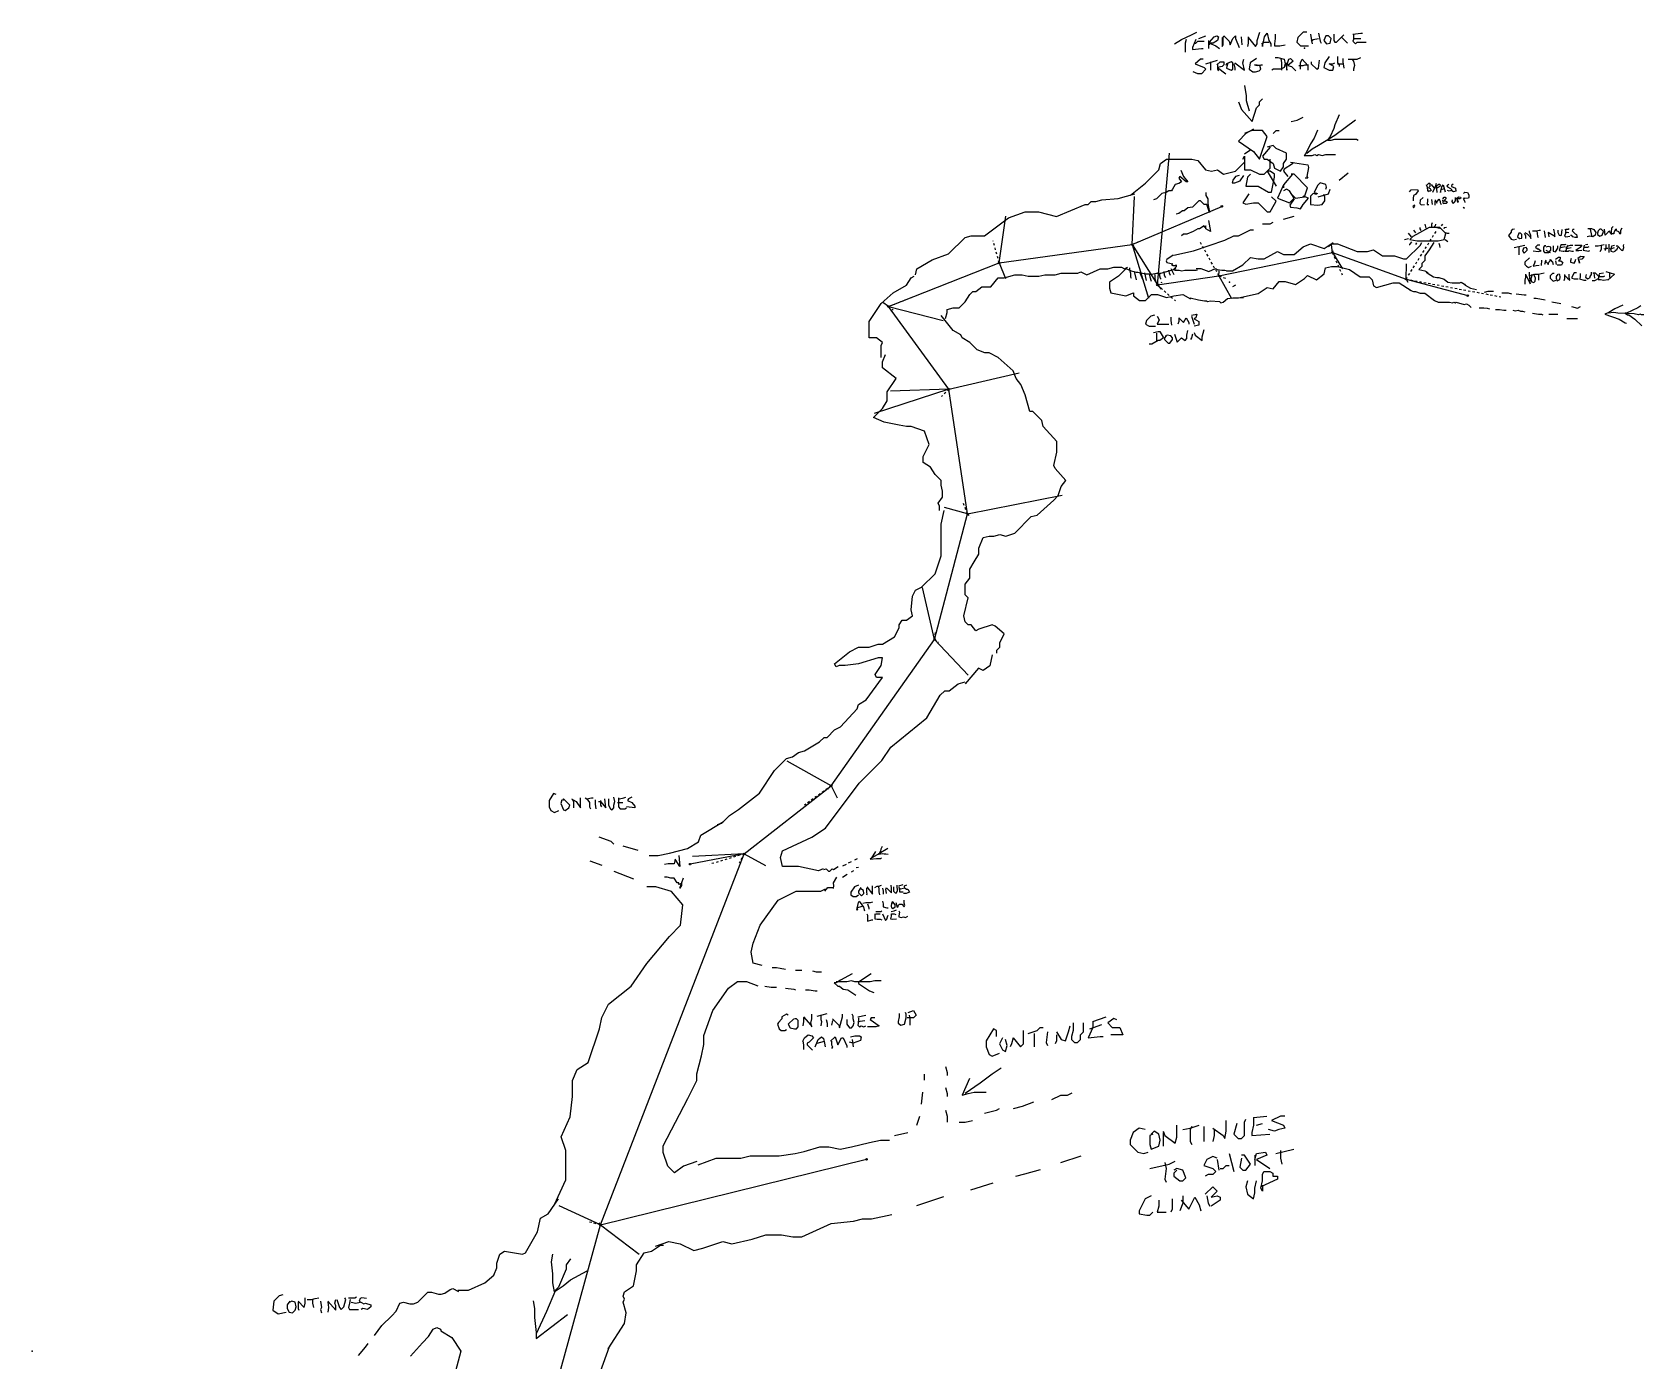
# Model space of a CAD drawing. Header units: millimetres. Extents: x -158 to 813, y -516 to 729.
# Drawn here: x 598.8 to 813.5, y -215.9 to -39 of the extents above; entities that cross this region are included whole.
import ezdxf

# ---------------------------------------------------------------- set-up
doc = ezdxf.new("R2010")
doc.units = ezdxf.units.MM
doc.linetypes.add('DASH', pattern=[0.6, 0.3, -0.3])

msp = doc.modelspace()

# ---------------------------------------------------------------- linework, layer by layer
at = {"layer": 'Shots', "color": 1}
for p, q in [((745.3, -67.244), (757.26, -62.172)), ((727.612, -69.696), (745.3, -67.244)), ((745.3, -67.244), (748.682, -72.63)), ((756.878, -71.426), (771.988, -68.312)), ((771.988, -68.312), (781.802, -71.854)), ((712.854, -75.496), (727.612, -69.696)), ((748.682, -72.63), (756.878, -71.426)), ((781.802, -71.854), (790.022, -74.046)), ((720.916, -86.512), (712.854, -75.496)), ((723.4, -103.116), (720.916, -86.512)), ((719.006, -119.818), (723.4, -103.116)), ((705.24, -139.314), (719.006, -119.818)), ((693.638, -148.392), (705.24, -139.314)), ((674.496, -197.778), (693.638, -148.392)), ((693.638, -148.392), (686.442, -149.754)), ((674.496, -197.778), (709.946, -189.05)), ((668.13, -220.878), (674.496, -197.778))]:
    msp.add_line(p, q, dxfattribs=at)
for centre in [(757.26, -62.172), (745.3, -67.244), (771.988, -68.312), (727.612, -69.696), (748.682, -72.63), (756.878, -71.426), (781.802, -71.854), (790.022, -74.046), (712.854, -75.496), (720.916, -86.512), (723.4, -103.116), (719.006, -119.818), (705.24, -139.314), (686.442, -149.754), (693.638, -148.392), (709.946, -189.05), (674.496, -197.778)]:
    msp.add_circle(centre, 0.1, dxfattribs=at)
at = {"layer": 'Sketch', "color": 0}
for points in [[(750.94, -40.54), (751.9, -39.94), (753.22, -39.34), (753.94, -38.98)], [(752.5, -39.94), (752.38, -40.42), (752.38, -41.62)], [(753.82, -39.94), (753.34, -41.02), (753.34, -41.26), (754.54, -41.14), (754.78, -41.14)], [(753.58, -40.42), (753.82, -40.42), (754.06, -40.18), (754.9, -40.18)], [(754.18, -39.82), (755.14, -39.46)], [(755.5, -40.06), (755.5, -41.14)], [(755.62, -40.66), (755.62, -40.3), (756.22, -39.58), (756.58, -39.46), (756.82, -39.58), (756.7, -40.06), (756.1, -40.42), (755.62, -40.42), (756.46, -40.78), (756.94, -41.14)], [(757.3, -39.7), (757.3, -40.9), (757.42, -40.66), (757.42, -39.7), (757.54, -39.46), (758.26, -40.18), (758.38, -40.66), (758.74, -39.82), (759.1, -39.46), (759.1, -39.82), (759.58, -41.02)], [(759.82, -39.58), (759.94, -40.66)], [(760.78, -39.58), (760.78, -40.42), (760.66, -40.9)], [(760.78, -39.7), (761.74, -40.9), (761.98, -40.54), (761.98, -40.06), (762.34, -38.98)], [(762.58, -40.42), (762.7, -40.9), (762.94, -39.58), (763.3, -39.1), (763.54, -40.06), (763.78, -40.54), (763.78, -40.9)], [(762.7, -40.3), (763.54, -40.3)], [(764.38, -39.22), (764.38, -39.82), (764.26, -40.54), (764.26, -40.78), (764.98, -40.78), (765.7, -40.66)], [(768.58, -38.98), (768.1, -38.98), (767.38, -39.7), (767.26, -40.3), (767.74, -40.78), (768.82, -40.78)], [(769.06, -39.22), (769.18, -39.82), (769.3, -40.54)], [(769.18, -40.18), (769.42, -39.94), (770.14, -39.82)], [(770.14, -39.1), (770.38, -40.18), (770.5, -40.42)], [(771.1, -39.46), (770.86, -40.06), (771.22, -40.54), (771.7, -40.42), (771.82, -39.82), (771.46, -39.46), (771.1, -39.46)], [(772.18, -39.22), (772.18, -40.06), (772.3, -40.3), (772.54, -40.3), (773.5, -39.34)], [(773.26, -39.7), (773.98, -40.42)], [(774.7, -39.22), (775.78, -39.1), (776.02, -39.1)], [(774.82, -39.34), (774.82, -39.94), (774.7, -40.18), (775.06, -40.54), (775.3, -40.3), (776.5, -40.3)], [(774.82, -39.82), (775.78, -39.82)], [(754.78, -42.58), (754.42, -42.58), (753.7, -43.18), (754.9, -43.66), (755.14, -43.9), (754.54, -44.5), (754.06, -44.5), (753.46, -44.26)], [(755.14, -43.18), (756.7, -42.7)], [(758.98, -43.06), (760.3, -44.02), (760.06, -43.06), (760.18, -42.58)], [(761.86, -42.46), (761.02, -43.06), (760.9, -43.9), (761.38, -44.26), (761.74, -44.26), (762.22, -44.14), (762.46, -43.9), (762.34, -43.42), (761.62, -43.3), (761.98, -43.42), (762.46, -43.3), (762.7, -43.3)], [(764.38, -42.34), (764.74, -42.34), (765.58, -42.58), (765.7, -43.18), (765.58, -43.66), (765.1, -43.9), (764.14, -43.9), (763.9, -44.02)], [(765.1, -42.46), (765.22, -43.06), (765.22, -44.02)], [(765.82, -43.06), (765.82, -43.42), (765.94, -44.02), (765.94, -44.02), (765.94, -43.42), (766.18, -42.58), (766.42, -42.46), (766.78, -42.82), (766.06, -43.42), (766.54, -43.54), (767.14, -44.14)], [(767.74, -43.9), (767.74, -43.06), (767.98, -42.58), (768.7, -43.42), (768.7, -44.02)], [(769.18, -42.94), (769.18, -43.18), (769.9, -43.9), (770.14, -43.78), (770.26, -42.7)], [(771.58, -42.22), (770.98, -43.06), (770.86, -43.66), (771.58, -44.02), (772.06, -44.02), (772.18, -43.54), (771.58, -43.18), (772.06, -43.18), (772.3, -43.06)], [(772.66, -42.22), (772.66, -43.06), (772.9, -43.3), (772.9, -43.54)], [(773.38, -42.46), (773.38, -42.94), (773.5, -43.78)], [(774.1, -42.58), (775.3, -42.58), (775.78, -42.34)], [(774.58, -42.58), (774.82, -42.82), (774.94, -43.42), (774.82, -43.9), (774.82, -44.14)], [(755.74, -42.94), (755.74, -44.02)], [(756.58, -43.3), (757.06, -42.94), (757.54, -42.94), (757.54, -43.3), (757.3, -43.54), (756.7, -43.66), (757.78, -44.5)], [(756.7, -43.18), (756.7, -43.9), (756.82, -44.14)], [(758.02, -43.18), (757.9, -43.78), (758.5, -44.02), (758.74, -43.9), (758.74, -43.06), (758.5, -42.94), (757.9, -43.18), (757.78, -43.42)], [(758.86, -43.18), (758.98, -43.78), (758.98, -44.02)], [(767.5, -43.42), (768.1, -43.42), (768.34, -43.3), (768.82, -43.3)], [(772.66, -43.18), (773.38, -43.18)], [(760.3, -46.06), (760.5, -47.46), (760.5, -48.06), (760.9, -49.46)], [(759.5, -48.26), (759.9, -49.26), (761.3, -50.86), (761.9, -49.06), (762.3, -48.66), (762.3, -48.26), (762.7, -47.86)], [(766.48, -50.88), (767.28, -50.68), (768.08, -50.28)], [(775.06, -50.7), (772.3, -52.74), (770.14, -54.06), (769.3, -54.54), (768.58, -55.14)], [(772.9, -49.98), (772.3, -51.3), (772.18, -51.78), (771.7, -52.86), (771.34, -53.34), (771.82, -53.34), (772.3, -53.22), (775.18, -53.22), (775.42, -53.34)], [(761.48, -51.88), (760.48, -52.48), (759.48, -53.48), (761.48, -54.88), (762.28, -55.88), (763.28, -52.88), (762.68, -52.08), (761.28, -52.08), (760.28, -52.48)], [(764.08, -52.48), (764.48, -52.08), (764.88, -52.08)], [(770.02, -52.02), (769.54, -53.1), (769.06, -53.82), (768.46, -55.14), (768.22, -55.38), (769.3, -55.38), (769.66, -55.26), (769.9, -55.38), (770.14, -55.26), (770.62, -55.38), (771.1, -55.26), (772.42, -55.26)], [(760.08, -55.88), (760.28, -55.48), (760.28, -57.28), (761.08, -57.28), (762.28, -57.88), (762.88, -57.88), (763.68, -57.08), (763.68, -55.88)], [(760.3, -55.18), (761.14, -54.58)], [(763.68, -54.28), (762.68, -55.48), (762.88, -55.88), (763.28, -55.88), (764.08, -56.48), (764.28, -57.08), (765.08, -57.48), (765.48, -56.88), (765.48, -56.48), (765.88, -55.88), (765.88, -55.08), (764.48, -54.48), (764.08, -54.08), (763.28, -54.28)], [(745.08, -60.68), (747.08, -59.08), (748.88, -57.28), (749.08, -56.48), (749.88, -55.88), (753.28, -55.88), (754.08, -56.08), (755.08, -57.28), (755.88, -57.48), (756.68, -57.28), (757.48, -57.88), (759.08, -57.48), (760.28, -56.28)], [(751.78, -57.34), (752.14, -58.18), (752.74, -58.9), (752.5, -58.9), (751.66, -58.18), (751.54, -58.42), (751.9, -58.9), (751.54, -59.14), (751.06, -59.26), (750.7, -59.86), (750.58, -60.1), (750.22, -60.1), (749.86, -60.34), (749.26, -60.46), (748.54, -61.18), (748.18, -61.3)], [(761.08, -57.88), (760.68, -58.28), (760.48, -59.48), (762.08, -59.48), (763.48, -60.28), (763.88, -60.28), (764.28, -58.28), (764.28, -57.88), (763.68, -57.48), (763.28, -57.48), (764.48, -59.48)], [(766.66, -56.26), (766.66, -56.5), (765.58, -57.22), (765.46, -57.46), (766.06, -58.18)], [(766.68, -57.88), (765.48, -59.28), (765.48, -59.68)], [(766.42, -56.26), (768.7, -56.62), (768.82, -56.98), (768.58, -58.18), (768.7, -58.42), (768.34, -58.42)], [(766.68, -60.68), (767.08, -61.08), (768.28, -60.88), (768.68, -59.68), (766.88, -57.88), (766.48, -57.88)], [(772.88, -58.68), (774.08, -57.68)], [(759.58, -58.06), (759.1, -58.18), (758.74, -58.66), (758.62, -59.02), (758.98, -59.02), (759.7, -58.78), (760.18, -58.06)], [(765.48, -59.28), (764.68, -61.08), (766.28, -61.68), (766.88, -61.08), (766.28, -60.08), (765.88, -59.88), (765.48, -60.08)], [(771.1, -59.86), (771.22, -59.62), (771.1, -59.26), (770.38, -59.02), (770.02, -59.38), (769.54, -60.34), (770.02, -60.46)], [(770.08, -60.88), (771.48, -60.48), (771.68, -59.88)], [(782.26, -60.22), (782.5, -59.98), (783.34, -59.92), (783.4, -60.1), (783.04, -60.58), (782.8, -60.7), (782.74, -61.12), (782.74, -61.42)], [(784.48, -59.26), (784.6, -59.62), (784.66, -60.1)], [(784.54, -59.38), (784.84, -59.08), (784.96, -59.08), (784.96, -59.5), (784.78, -59.68), (784.78, -59.68), (785.02, -59.8), (785.14, -60.04), (785.02, -60.16), (784.84, -60.16), (784.72, -60.22)], [(785.14, -59.26), (785.56, -59.74)], [(785.8, -59.14), (785.68, -59.56), (785.32, -60.34)], [(785.86, -59.8), (785.92, -59.56), (785.92, -59.38), (786.16, -59.2), (786.28, -59.2), (786.34, -59.32), (786.28, -59.5), (785.92, -59.74)], [(785.86, -59.56), (785.86, -59.92), (785.92, -60.22), (785.92, -60.34)], [(786.4, -60.22), (786.4, -60.34), (786.58, -59.56), (786.76, -59.32), (787, -60.22)], [(786.46, -59.92), (786.94, -59.8)], [(787.48, -59.26), (787.24, -59.44), (787.3, -59.56), (787.72, -59.8), (787.84, -59.92), (787.84, -60.04), (787.54, -60.16), (787.3, -60.04)], [(788.08, -59.2), (787.84, -59.38), (787.84, -59.5), (788.38, -59.74), (788.44, -60.16), (788.14, -60.22), (787.9, -60.1)], [(716.46, -71.3), (716.66, -70.5), (718.66, -69.3), (720.86, -68.5), (723.06, -66.3), (723.86, -66.1), (725.66, -66.1), (728.86, -63.7), (731.06, -62.9), (732.86, -62.9), (735.26, -63.5), (739.06, -61.9), (739.46, -61.9), (739.86, -61.5), (740.46, -61.5), (741.26, -61.3), (743.46, -61.1), (745.66, -60.5)], [(755.14, -60.34), (755.14, -60.7), (755.38, -61.18), (755.38, -61.78), (755.62, -62.98), (755.26, -61.9), (754.9, -61.9), (754.42, -61.42), (754.18, -61.42), (753.34, -62.26), (752.74, -62.38), (752.26, -62.74), (752.02, -62.74), (751.54, -63.1), (751.18, -63.22)], [(760.88, -60.48), (760.08, -61.68), (760.48, -61.88), (761.48, -61.68), (762.08, -61.68), (763.28, -62.88), (763.68, -62.88), (764.28, -61.88), (764.48, -61.48), (763.88, -60.88)], [(766.9, -61.18), (766.3, -62.02), (766.42, -62.26), (767.26, -62.38), (767.74, -62.5), (768.1, -61.9), (768.82, -61.06), (768.1, -60.82)], [(769.9, -60.58), (769.42, -60.46), (769.06, -60.82), (769.06, -61.9), (770.02, -62.02), (770.62, -61.9), (770.98, -61.42), (770.98, -60.94), (770.86, -60.58)], [(782.74, -62.08), (782.68, -62.2), (782.8, -62.38), (782.98, -62.14), (782.92, -62.02), (782.8, -62.08)], [(784.06, -61), (783.7, -61.36), (783.64, -61.78), (783.82, -61.96), (784.24, -61.9)], [(784.66, -61.18), (784.66, -61.48), (784.6, -61.78), (784.6, -61.9), (784.84, -61.9)], [(785.2, -61.24), (785.26, -61.9)], [(785.68, -61.3), (785.62, -61.6), (785.62, -62.02)], [(785.68, -61.3), (785.92, -61.72), (785.92, -61.6), (786.1, -61.3), (786.16, -61.18), (786.34, -61.48), (786.34, -61.66), (786.46, -61.9)], [(786.64, -61.3), (786.7, -61.6), (786.76, -61.84)], [(786.7, -61.18), (786.88, -60.94), (787, -60.94), (787.12, -61.12), (786.82, -61.42), (787.06, -61.42), (787.3, -61.6), (787.12, -61.78), (786.88, -61.78), (786.76, -61.84)], [(787.96, -61.3), (787.9, -61.54), (788.08, -61.78), (788.26, -61.6), (788.38, -61.42), (788.38, -61)], [(788.62, -61.24), (788.74, -61.54), (788.68, -61.66), (788.56, -61.06), (788.8, -60.88), (789.04, -60.94), (789.1, -61.06), (788.98, -61.18), (788.56, -61.18)], [(789.46, -60.46), (789.64, -60.28), (790, -60.34), (790.18, -60.64), (790.18, -60.94), (790.12, -61.06), (789.64, -61.12), (789.52, -61.06), (789.4, -61.12), (789.58, -61.42), (789.64, -61.66)], [(755.5, -64.06), (755.74, -65.5), (755.14, -65.14), (755.14, -64.78), (755.02, -65.02), (754.9, -64.78), (754.3, -65.14), (754.06, -65.14), (753.46, -65.5), (752.62, -65.86), (752.14, -65.86), (751.9, -66.1)], [(762.68, -64.48), (763.68, -64.48), (764.08, -64.28)], [(765.48, -63.88), (766.88, -63.48)], [(785.26, -64.36), (785.2, -64.6), (785.2, -64.84)], [(789.58, -62.44), (789.4, -62.32), (789.52, -62.32)], [(750.88, -68.68), (753.48, -68.08), (757.68, -66.68), (758.88, -66.08), (759.48, -66.08), (761.08, -65.28), (761.48, -65.28)], [(781.6, -66.58), (782.14, -66.46)], [(782.08, -65.74), (782.5, -66.22)], [(786.48, -65.16), (785.68, -64.96), (784.88, -64.96), (782.68, -66.16), (782.28, -66.56), (783.28, -66.76), (786.08, -66.76), (786.88, -66.56), (787.08, -65.76), (786.28, -64.96), (785.48, -64.96)], [(782.8, -65.32), (783.04, -65.68)], [(783.64, -64.96), (783.64, -65.14), (783.76, -65.38)], [(784.3, -64.54), (784.42, -65.08)], [(785.74, -64.54), (785.68, -64.78), (785.56, -64.9)], [(786.64, -64.54), (786.46, -64.78)], [(787.18, -64.96), (786.88, -65.02), (786.82, -65.14)], [(787.54, -65.8), (787.3, -65.8), (787.06, -65.68), (786.94, -65.74)], [(796.26, -65.18), (795.94, -65.26), (795.78, -65.42), (795.78, -65.58), (795.46, -66.06), (795.78, -66.54), (796.1, -66.62), (796.5, -66.54)], [(796.98, -65.74), (796.82, -65.74), (796.66, -66.22), (796.9, -66.46), (797.22, -66.38), (797.22, -65.9), (797.06, -65.74), (796.9, -65.74)], [(797.54, -65.74), (797.7, -66.06), (797.7, -66.46)], [(797.62, -65.66), (797.94, -65.82), (798.34, -66.22), (798.42, -66.46), (798.42, -66.06), (798.26, -65.58), (798.26, -65.42)], [(798.66, -65.42), (799.14, -65.42), (799.54, -65.34), (799.7, -65.34)], [(799.22, -65.42), (799.3, -66.14), (799.38, -66.3)], [(800.18, -65.42), (800.34, -66.3)], [(800.74, -65.58), (801.46, -66.06), (801.62, -66.22), (801.62, -65.82), (801.46, -65.18)], [(800.74, -65.66), (800.82, -66.22)], [(802.02, -65.34), (802.02, -65.66), (802.18, -65.98), (802.34, -66.06), (802.5, -65.98), (802.58, -65.26)], [(802.98, -65.18), (803.06, -65.66), (802.9, -66.14), (803.06, -66.22), (803.62, -66.14)], [(802.98, -65.66), (803.3, -65.58), (803.46, -65.66)], [(803.06, -65.18), (803.38, -65.18), (803.54, -65.1)], [(804.18, -65.26), (804.02, -65.26), (803.94, -65.42), (804.34, -65.82), (804.5, -65.9), (804.58, -66.3), (804.34, -66.3), (804.02, -66.22), (803.86, -66.06), (803.7, -66.06)], [(806.02, -65.1), (806.5, -65.1), (806.82, -65.26), (807.06, -65.66), (806.98, -65.98), (806.66, -66.22), (806.26, -66.14), (805.94, -66.22)], [(806.34, -65.18), (806.5, -66.06), (806.5, -66.22)], [(807.62, -65.18), (807.38, -65.42), (807.3, -65.74), (807.3, -65.9), (807.62, -66.14), (807.94, -65.98), (808.1, -65.5), (807.78, -65.18), (807.62, -65.18)], [(808.18, -65.18), (808.26, -65.98)], [(808.34, -65.98), (808.74, -65.58), (808.82, -65.42), (809.14, -65.9), (809.14, -65.58), (809.22, -65.02), (809.38, -64.86)], [(809.86, -65.26), (809.7, -65.26), (809.46, -65.66), (809.46, -65.82), (809.22, -65.82)], [(809.7, -65.34), (810.1, -65.5), (810.26, -65.82), (810.42, -65.74), (810.42, -65.34), (810.58, -65.02)], [(750.8, -68.68), (749.92, -69.24), (749.84, -69.4), (749.92, -69.64), (750.72, -69.8), (750.56, -69.96), (750.72, -70.04), (751.04, -70.04), (751.2, -69.96), (751.2, -70.2), (750.88, -70.52), (751.04, -70.68), (751.6, -70.68), (751.92, -70.76), (752.32, -70.68), (753.84, -70.68), (754, -70.6)], [(757.88, -70.76), (758.68, -70.76), (760.08, -69.96), (761.08, -68.96), (762.08, -69.16), (762.88, -69.16), (764.68, -68.16), (765.48, -68.56), (766.88, -68.56), (768.08, -67.56), (769.08, -67.16), (770.88, -67.76), (772.08, -66.96)], [(771.48, -67.56), (771.88, -67.16), (772.68, -67.16), (775.28, -68.16), (776.68, -68.16), (777.48, -67.96), (778.68, -68.76), (780.28, -68.76), (781.48, -69.16), (781.88, -69.16), (783.68, -67.36), (783.88, -66.96)], [(782.2, -67.24), (782.32, -67.24), (782.56, -66.88)], [(783.1, -67.24), (783.22, -67)], [(785.48, -66.96), (784.88, -67.96), (784.28, -68.76), (784.28, -69.36), (783.88, -69.76), (783.88, -70.16), (783.48, -70.56), (784.28, -70.76), (784.68, -70.96)], [(786.34, -67.66), (786.28, -67.36), (786.22, -67.12)], [(787.36, -66.88), (787, -66.64)], [(796.18, -67.66), (797.62, -67.34)], [(796.82, -67.5), (796.82, -68.62)], [(797.46, -67.74), (797.3, -68.14), (797.54, -68.38), (797.94, -67.98), (797.94, -67.82), (797.78, -67.66), (797.46, -67.74)], [(799.62, -67.34), (799.3, -67.34), (799.06, -67.58), (799.3, -67.82), (799.46, -67.82), (799.78, -68.14), (799.38, -68.22), (798.74, -68.14)], [(800.42, -67.42), (800.26, -67.42), (800.1, -67.58), (800.1, -68.14), (800.26, -68.3), (800.82, -68.3), (801.06, -67.98), (801.06, -67.58), (800.74, -67.5), (800.42, -67.58)], [(800.42, -67.98), (800.98, -68.3)], [(801.38, -67.42), (801.38, -68.14), (801.7, -68.22), (802.02, -67.74), (802.02, -67.42)], [(802.42, -67.34), (802.18, -68.06), (802.74, -68.14), (802.9, -68.14)], [(802.26, -67.66), (802.58, -67.58), (802.98, -67.5)], [(802.42, -67.26), (802.98, -67.26), (803.14, -67.18)], [(803.38, -67.34), (803.14, -67.66), (803.14, -67.98), (802.98, -68.14), (803.38, -68.14), (803.54, -68.06), (803.86, -68.14), (804.1, -68.14)], [(803.14, -67.74), (803.38, -67.74), (803.78, -67.66)], [(803.38, -67.42), (803.7, -67.34), (804.02, -67.34)], [(804.26, -67.34), (805.22, -67.34), (804.98, -67.66), (804.58, -67.9), (804.42, -68.06), (804.42, -68.06), (804.82, -68.06), (805.22, -67.98)], [(805.54, -67.34), (805.38, -67.98), (806.1, -68.14), (806.26, -68.06)], [(805.46, -67.58), (806.02, -67.58), (806.18, -67.5)], [(805.7, -67.26), (806.02, -67.18)], [(806.98, -67.42), (807.38, -67.42), (808.18, -67.26)], [(807.78, -67.42), (807.78, -67.9), (807.62, -68.22)], [(808.18, -67.82), (808.5, -67.74), (808.66, -67.74)], [(808.42, -67.26), (808.42, -67.58), (808.34, -68.06)], [(808.82, -67.18), (808.82, -68.3)], [(808.98, -67.82), (809.3, -67.74), (809.54, -67.66)], [(809.14, -67.42), (809.06, -67.82), (809.06, -68.14), (809.38, -68.22), (809.7, -68.14)], [(809.22, -67.42), (809.54, -67.34)], [(810.02, -67.66), (809.78, -68.06), (809.62, -68.06)], [(809.78, -67.42), (809.94, -67.42), (810.5, -67.98), (810.66, -68.06), (810.82, -67.66), (810.74, -67.42), (810.82, -67.26)], [(720.48, -77.08), (720.68, -76.28), (720.68, -75.88), (721.48, -75.68), (722.28, -75.68), (723.08, -74.88), (723.68, -73.88), (724.08, -73.48), (724.48, -73.48), (725.28, -72.88), (726.48, -72.88), (727.48, -71.68), (728.28, -71.68), (729.68, -71.28), (730.68, -71.28), (731.48, -71.48), (732.88, -71.48), (733.68, -71.28), (735.08, -71.28), (735.88, -71.08), (738.08, -71.08), (738.48, -70.88), (739.28, -71.28), (741.08, -70.48), (742.08, -70.48), (742.88, -70.28), (743.88, -70.28), (744.28, -70.48), (744.68, -70.28), (743.48, -71.48), (742.28, -72.28), (742.28, -73.08), (742.48, -73.68), (744.48, -74.08), (745.48, -73.68), (745.48, -74.08), (746.28, -74.68), (747.08, -74.68), (747.88, -73.88), (748.68, -73.88), (749.88, -74.28), (750.88, -74.08), (752.08, -73.88), (753.08, -74.48)], [(744.48, -70.44), (745.2, -70.76), (745.52, -70.84), (745.84, -70.92), (746.08, -70.92), (747.12, -71.16), (747.52, -71.16), (747.68, -71.24), (748.56, -71.08), (749.12, -71.08), (750.56, -70.68), (751.2, -70.44)], [(744.96, -70.36), (744.96, -70.6), (745.12, -71.08), (745.12, -71.56), (745.2, -71.72)], [(750.16, -70.68), (750.24, -71), (750.4, -71.32)], [(750.48, -70.44), (750.88, -71.24)], [(753.84, -70.44), (754.48, -70.44), (755.52, -70.84), (756.4, -70.44), (756.72, -70.6), (756.96, -70.6), (757.28, -70.68), (757.68, -70.68), (758, -70.76), (758.4, -70.76)], [(759.48, -74.36), (760.28, -74.16), (762.08, -73.76), (763.28, -72.96), (764.08, -73.16), (764.88, -72.16), (765.68, -72.16), (767.08, -72.56), (768.28, -71.76), (768.68, -71.36), (769.88, -71.96), (770.88, -71.16), (771.08, -70.36), (771.88, -70.16), (772.68, -70.16), (774.28, -70.56), (775.68, -71.56), (776.88, -71.56), (777.28, -71.96), (777.48, -72.76), (777.88, -72.96), (780.08, -72.36), (780.88, -72.36), (782.48, -73.36)], [(798.26, -69.02), (797.62, -69.58), (797.62, -69.9), (797.86, -70.14), (798.1, -70.3), (798.5, -70.14)], [(798.98, -69.42), (798.9, -69.74), (798.74, -70.14), (799.14, -70.06), (799.54, -69.98)], [(799.86, -69.34), (799.78, -70.06)], [(800.42, -69.34), (800.26, -69.9)], [(800.34, -69.42), (800.66, -69.74), (800.74, -69.9), (800.82, -69.58), (800.98, -69.42), (800.98, -69.26), (801.3, -69.58), (801.38, -69.9)], [(801.7, -69.18), (802.1, -68.94), (802.34, -68.94), (802.34, -69.18), (802.1, -69.42), (802.42, -69.42), (802.66, -69.66), (802.5, -69.98), (801.94, -69.98)], [(801.7, -69.42), (801.78, -69.9)], [(803.78, -69.1), (803.7, -69.42), (803.7, -69.58), (804.18, -69.74), (804.34, -69.5), (804.42, -69.18)], [(804.82, -69.34), (804.9, -69.74), (804.74, -69.02), (805.06, -68.78), (805.54, -68.86), (805.22, -69.18), (804.9, -69.26)], [(711.88, -82.28), (711.88, -80.68), (712.08, -80.28), (711.28, -79.68), (710.28, -79.68), (710.28, -77.48), (711.88, -75.08), (713.48, -73.68), (715.28, -72.68), (715.88, -71.68), (716.28, -71.48)], [(745.6, -70.84), (745.84, -71.96)], [(746.32, -71), (746.72, -71.96)], [(746.96, -71), (747.2, -72.04)], [(747.6, -71.16), (747.68, -71.56), (747.84, -72.12)], [(748.32, -71.24), (748.32, -71.8), (748.48, -72.2)], [(748.96, -71.16), (748.96, -71.4), (749.04, -71.72), (749.2, -71.88)], [(749.52, -70.84), (749.6, -71.32), (749.76, -71.64)], [(759.08, -72.68), (758.68, -72.88)], [(784.48, -70.92), (785.12, -71.32), (785.44, -71.56), (785.92, -71.64), (786.16, -71.64), (786.88, -71.88), (787.36, -72.28), (787.92, -72.36), (788.96, -72.36), (789.12, -72.28), (789.6, -72.52), (789.68, -72.68), (790.4, -73.08), (791.2, -73.24)], [(797.7, -71.18), (797.7, -71.58), (797.62, -71.98), (797.62, -72.54)], [(797.7, -71.18), (798.34, -72.46), (798.34, -71.98), (798.26, -71.34), (798.26, -70.94)], [(798.58, -71.26), (798.42, -71.82), (798.5, -72.22), (798.82, -72.3), (798.98, -72.14), (799.06, -71.74), (798.82, -71.26), (798.5, -71.34), (798.34, -71.42)], [(798.9, -71.18), (799.38, -71.18), (800.18, -71.02)], [(799.46, -71.26), (799.46, -71.98)], [(801.54, -71.1), (801.3, -71.1), (800.98, -71.42), (800.98, -71.74), (801.38, -72.14), (801.78, -71.98)], [(802.02, -71.18), (801.78, -71.5), (801.78, -71.74), (801.94, -72.06), (802.26, -71.9), (802.34, -71.58), (802.26, -71.26), (802.1, -71.18)], [(802.9, -71.26), (802.9, -71.82), (802.82, -72.06)], [(802.98, -71.42), (803.3, -71.74), (803.62, -71.98), (803.54, -71.58), (803.54, -71.18)], [(804.5, -71.02), (804.18, -71.02), (803.86, -71.58), (803.86, -71.74), (804.18, -71.82), (804.74, -71.82)], [(804.98, -71.1), (804.98, -71.66), (804.9, -71.82), (805.46, -71.98), (805.78, -71.98)], [(805.78, -71.26), (805.7, -71.58), (806.02, -71.82), (806.34, -71.66), (806.34, -71.5), (806.5, -71.26), (806.5, -70.94)], [(806.66, -71.02), (806.98, -71.02), (807.46, -71.5), (807.38, -71.82), (806.9, -72.06), (806.58, -72.06)], [(806.82, -71.02), (806.9, -71.74)], [(807.46, -71.18), (807.54, -71.34), (807.38, -71.9), (807.7, -71.9), (808.1, -71.98), (808.66, -71.9)], [(807.46, -71.5), (808.1, -71.5), (808.26, -71.42)], [(807.54, -71.1), (808.1, -71.02)], [(808.42, -70.86), (809.54, -71.18), (808.66, -71.98)], [(808.9, -71.1), (808.9, -71.66)], [(753.04, -74.36), (754.16, -74.6), (754.96, -74.76), (755.2, -74.76), (755.36, -74.84), (755.76, -74.76), (756.96, -74.84), (757.12, -75), (757.44, -74.92), (758, -74.44), (758.72, -74.36), (759.44, -74.36), (759.76, -74.28), (760.16, -74.28)], [(782.32, -73.32), (782.8, -73.48), (783.04, -73.48), (783.68, -73.72), (784.32, -73.72), (785.6, -74.68), (786.08, -74.92), (787.6, -74.92), (788, -75), (788.16, -74.92), (788.32, -75), (788.48, -74.92), (789.52, -75.24), (789.84, -75.16), (790.16, -75.32), (790.48, -75.64)], [(792.26, -73.58), (792.74, -73.46), (793.46, -73.46)], [(794.54, -73.7), (795.38, -73.7), (795.86, -73.82)], [(796.46, -73.82), (797.54, -73.94), (797.78, -73.94)], [(798.82, -74.38), (799.14, -74.38), (800.34, -74.62)], [(801.22, -74.9), (802.42, -75.1)], [(727.28, -121.68), (727.28, -121.28), (727.68, -120.88), (727.68, -120.28), (728.28, -119.08), (727.08, -118.08), (726.68, -117.88), (724.88, -118.48), (724.48, -118.68), (723.88, -117.88), (723.48, -117.88), (723.08, -117.48), (722.88, -116.68), (723.48, -114.28), (723.08, -113.88), (723.08, -112.48), (723.68, -111.68), (723.68, -110.48), (724.28, -109.48), (724.88, -108.48), (724.88, -107.68), (725.48, -106.28), (726.28, -106.08), (726.88, -106.08), (727.68, -105.88), (728.48, -106.08), (729.68, -105.68), (731.88, -103.48), (732.68, -103.28), (734.88, -101.28), (735.48, -100.68), (735.88, -99.48), (736.48, -98.68), (735.08, -97.08), (734.88, -96.68), (735.28, -94.88), (735.28, -93.48), (733.48, -91.48), (733.28, -90.68), (732.08, -89.48), (731.68, -89.48), (731.08, -87.28), (730.48, -85.88), (729.88, -85.08), (729.48, -84.08), (727.48, -82.28), (726.28, -81.68), (725.68, -81.68), (724.68, -81.28), (723.68, -80.28), (722.68, -79.68), (722.48, -79.28), (721.48, -78.68), (719.88, -76.68)], [(748.3, -76.66), (747.82, -76.78), (747.22, -77.38), (747.1, -77.86), (747.58, -78.1), (748.42, -78.1)], [(748.66, -76.78), (748.9, -77.26), (748.66, -77.86), (750.22, -77.86)], [(750.46, -76.9), (750.46, -77.38), (750.58, -77.98)], [(751.54, -77.02), (751.54, -77.5), (751.42, -77.86)], [(751.54, -77.02), (752.14, -77.62), (752.5, -77.02), (752.86, -77.62), (752.86, -77.86)], [(753.22, -76.66), (753.94, -76.54), (753.82, -77.02), (753.58, -77.14), (754.18, -77.5), (754.18, -77.98), (753.58, -78.1)], [(753.22, -76.78), (753.58, -77.86)], [(791.54, -75.66), (792.18, -75.66), (792.58, -75.74), (792.9, -75.82)], [(793.7, -75.9), (794.26, -75.9), (794.82, -75.98), (795.14, -75.98)], [(796.02, -75.98), (796.34, -76.06), (796.74, -75.98), (797.06, -76.14), (797.3, -76.14), (797.62, -76.22)], [(798.66, -76.38), (799.46, -76.54), (799.86, -76.54), (800.02, -76.62)], [(800.82, -76.5), (802.02, -76.5)], [(803.22, -77.1), (804.62, -77.1)], [(803.82, -75.5), (804.62, -75.7), (805.02, -75.5)], [(810.66, -75.34), (809.62, -75.82), (808.82, -76.3), (808.26, -76.54), (810.18, -77.18), (810.98, -77.66), (811.14, -77.74)], [(813.46, -76.62), (813.14, -76.62), (812.98, -76.54), (812.74, -76.62), (812.18, -76.46), (810.02, -76.38), (809.46, -76.3), (808.74, -76.38)], [(813.06, -75.42), (812.66, -75.66), (811.14, -76.38), (810.98, -76.38), (811.3, -76.62), (811.46, -76.62), (812.26, -77.18), (813.22, -78.06)], [(748.18, -78.94), (748.78, -78.82), (749.02, -78.82), (749.5, -79.66), (749.02, -80.02), (748.78, -80.02), (747.94, -80.5), (747.58, -80.5)], [(748.54, -79.06), (748.54, -80.14)], [(749.86, -79.42), (749.62, -79.66), (749.62, -79.9), (750.1, -80.38), (750.34, -80.38), (750.7, -79.9), (750.7, -79.66), (750.46, -79.42), (749.98, -79.3), (749.74, -79.42)], [(750.94, -79.18), (751.3, -80.26), (751.9, -79.66), (752.38, -80.02), (752.62, -79.78), (752.62, -79.3), (752.74, -78.7)], [(753.34, -79.18), (753.22, -79.66), (753.1, -79.9)], [(753.58, -78.94), (753.7, -79.3), (754.66, -80.02), (754.66, -79.54), (754.9, -78.58)], [(719.68, -102.68), (719.68, -102.08), (719.48, -101.68), (720.08, -100.88), (720.08, -100.08), (719.88, -99.28), (719.88, -98.68), (719.08, -97.88), (718.48, -96.88), (717.48, -96.28), (717.48, -95.48), (718.28, -93.88), (717.68, -92.08), (715.88, -91.48), (715.28, -91.48), (714.28, -91.28), (712.28, -90.88), (710.88, -90.28), (712.08, -89.08), (712.68, -88.08), (712.68, -86.88), (713.88, -85.08), (712.08, -83.68), (712.08, -82.88), (712.48, -81.88)], [(690.08, -144.48), (690.68, -144.28), (691.68, -143.28), (692.88, -142.48), (695.68, -140.28), (697.68, -137.28), (699.28, -135.68), (700.08, -135.48), (700.88, -134.88), (701.68, -134.68), (703.68, -133.48), (704.28, -132.88), (704.68, -132.88), (705.68, -131.88), (706.48, -131.48), (708.68, -129.08), (708.88, -128.48), (709.88, -127.88), (712.08, -124.88), (711.28, -124.88), (711.08, -124.48), (711.88, -123.28), (712.08, -122.28), (711.48, -122.28), (708.88, -123.08), (707.08, -123.28), (706.28, -123.28), (705.88, -123.48), (705.68, -123.08), (707.68, -121.48), (708.88, -120.88), (710.28, -120.88), (711.48, -120.48), (712.08, -120.48), (713.68, -119.48), (714.28, -118.28), (714.28, -117.88), (714.68, -117.28), (715.28, -117.28), (716.08, -116.68), (715.88, -115.88), (716.08, -114.08), (716.48, -113.28), (717.28, -112.88), (719.08, -111.08), (719.88, -108.68), (719.88, -104.48), (720.28, -102.68)], [(726.66, -121.86), (726.36, -123.36), (725.46, -123.96), (724.86, -123.66), (723.06, -125.76)], [(704.16, -150.36), (703.56, -150.66), (700.86, -150.06), (698.76, -150.06), (698.46, -148.86), (698.76, -147.96), (702.66, -146.16), (704.46, -144.96), (708.96, -138.96), (711.96, -135.96), (713.16, -134.16), (717.96, -130.26), (719.76, -127.26), (720.36, -126.66), (720.96, -126.66), (722.16, -125.76), (723.06, -125.46)], [(668.62, -140.46), (668.26, -140.34), (667.66, -141.3), (667.66, -142.14), (667.9, -142.62), (668.38, -142.86), (668.98, -142.62)], [(669.34, -141.18), (669.22, -141.66), (669.58, -142.5), (669.82, -142.62), (670.3, -142.26), (670.42, -141.9), (669.58, -141.06), (669.46, -141.3)], [(670.66, -141.06), (671.26, -141.42), (671.86, -142.26), (671.86, -140.94)], [(670.78, -141.18), (670.9, -141.42), (670.9, -142.26)], [(672.46, -140.94), (672.7, -141.06), (673.3, -140.94), (673.54, -140.94)], [(672.7, -141.06), (673.06, -141.54), (673.06, -142.14), (673.18, -142.38)], [(673.78, -141.18), (673.78, -141.78), (673.9, -142.38)], [(674.26, -141.42), (674.5, -141.42), (675.22, -142.26), (675.1, -141.06)], [(674.5, -141.3), (674.5, -141.9), (674.62, -142.14)], [(675.58, -141.06), (675.58, -141.9), (675.82, -142.38), (676.06, -142.5), (676.3, -142.26), (676.3, -141.9), (676.42, -141.42), (676.3, -140.82)], [(676.78, -141.54), (677.5, -141.54)], [(676.9, -140.94), (676.9, -142.14), (677.14, -142.38), (677.74, -142.38), (677.98, -142.26)], [(677.02, -141.06), (677.62, -140.94), (677.86, -140.82)], [(678.7, -140.82), (678.22, -141.06), (678.1, -141.3), (678.7, -141.54), (679.06, -142.02), (679.06, -142.26), (677.98, -142.14)], [(680.98, -148.58), (682.18, -148.58), (683.68, -148.28), (686.08, -147.68), (687.58, -146.78), (687.88, -145.88), (690.88, -144.08)], [(674.3, -146.1), (675.9, -146.7), (676.3, -147.1)], [(677.5, -147.3), (679.5, -147.9)], [(712.76, -147.66), (711.56, -148.38), (710.42, -149.04)], [(711.14, -148.08), (710.54, -148.98), (710.42, -149.1), (711.26, -148.98), (711.8, -148.98), (711.92, -148.92)], [(712.04, -147.42), (711.86, -147.78), (711.8, -148.02), (711.56, -148.44), (712.04, -148.32), (712.28, -148.38), (712.52, -148.38), (712.82, -148.44)], [(673.1, -149.3), (674.7, -149.9)], [(684.94, -148.62), (685.06, -150.06), (684.46, -149.1), (684.34, -149.7), (683.5, -149.7), (683.02, -149.82)], [(704.24, -150.46), (704.56, -150.38), (704.88, -150.7), (705.04, -150.7), (705.36, -150.38), (705.52, -150.46), (706.16, -150.06)], [(706.8, -149.98), (707.28, -149.74)], [(707.52, -149.58), (707.92, -149.42)], [(708.4, -149.18), (708.72, -149.02)], [(708.56, -150.22), (708.88, -150.14)], [(676.3, -150.7), (678.9, -151.7)], [(685.54, -151.62), (685.3, -152.22), (685.3, -152.58), (685.06, -152.94), (685.3, -152.34), (684.94, -152.46), (684.94, -152.22), (684.7, -152.22), (684.34, -151.62), (683.86, -151.62), (683.38, -151.5), (683.02, -151.5)], [(704.4, -153.34), (704.8, -152.86), (705.36, -152.86), (705.52, -152.94), (705.6, -152.62), (705.52, -152.22), (706, -151.5)], [(706.72, -151.5), (707.36, -151.1)], [(707.92, -150.78), (708.24, -150.62)], [(668.38, -195.08), (669.88, -191.78), (669.88, -187.88), (669.28, -186.08), (670.48, -183.38), (670.78, -180.68), (670.78, -178.58), (671.38, -177.08), (672.88, -176.18), (674.38, -171.68), (674.68, -170.18), (675.58, -168.38), (678.58, -165.98), (680.68, -162.98), (683.68, -159.38), (685.18, -157.88), (685.48, -155.18), (683.98, -153.38), (681.88, -152.78), (680.68, -152.78)], [(696.06, -163.26), (694.86, -162.96), (694.56, -161.46), (694.86, -160.26), (695.76, -157.86), (698.16, -154.56), (700.56, -153.36), (703.86, -153.36), (704.46, -153.06)], [(708.88, -152.54), (708.32, -152.78), (707.84, -153.5), (707.84, -153.82), (708.16, -154.06), (708.56, -154.06), (708.88, -153.82)], [(709.2, -152.86), (708.88, -153.34), (708.88, -153.58), (709.28, -153.98), (709.6, -153.66), (709.52, -153.26), (709.2, -153.02)], [(709.92, -152.94), (709.92, -153.5), (710, -153.74), (709.92, -153.9)], [(710, -152.78), (710.72, -153.74), (710.72, -152.62)], [(711.04, -152.86), (711.36, -152.7), (711.6, -152.7), (711.92, -152.54)], [(711.52, -152.7), (711.6, -153.18), (711.6, -153.42), (711.68, -153.82)], [(712.08, -152.94), (712.16, -153.34), (712.16, -153.74)], [(712.48, -152.94), (712.64, -152.94), (713.28, -153.58), (713.28, -152.94), (713.2, -152.54)], [(712.48, -153.1), (712.56, -153.66)], [(713.52, -152.78), (713.52, -153.34), (713.76, -153.58), (713.92, -153.58), (714.08, -153.26), (714, -152.7), (714, -152.54)], [(713.84, -154.86), (714, -155.5), (714.16, -155.42), (714.16, -155.26), (714.32, -155.1), (714.64, -155.1), (714.96, -155.42), (715.04, -155.26), (714.96, -154.94), (714.96, -154.54)], [(714.24, -152.62), (714.8, -152.46)], [(714.24, -152.78), (714.32, -153.26), (714.32, -153.42), (714.8, -153.42)], [(714.32, -152.94), (714.48, -153.02), (714.88, -152.94)], [(715.28, -152.54), (714.96, -152.7), (714.96, -152.86), (715.28, -153.1), (715.44, -153.1), (715.68, -153.5), (715.2, -153.66), (714.88, -153.66)], [(708.64, -155.58), (708.72, -155.74), (708.64, -155.9), (708.88, -154.86), (708.96, -154.7), (709.52, -155.5), (709.68, -155.98)], [(708.64, -155.58), (709.36, -155.34)], [(709.44, -154.94), (709.84, -154.86), (710.48, -154.86), (710.8, -154.78)], [(710, -156.38), (710.08, -156.54), (710.08, -157.34), (710.64, -157.18), (710.8, -157.18)], [(710.08, -155.02), (710.24, -155.58), (710.24, -155.74)], [(711.04, -156.38), (711.04, -157.02), (711.36, -157.1), (711.76, -157.1), (712, -157.18)], [(711.2, -156.06), (711.84, -156.06), (712, -155.98)], [(711.2, -156.38), (711.76, -156.38)], [(712.08, -154.7), (712.16, -155.02), (712.16, -155.42), (712.64, -155.58), (712.8, -155.58)], [(712.08, -156.38), (712.48, -157.26), (712.64, -157.1), (712.72, -156.78), (712.8, -156.54)], [(713.2, -156.38), (713.2, -156.7), (713.12, -157.02), (713.44, -157.1), (713.92, -157.02)], [(713.44, -154.94), (713.28, -154.94), (713.2, -155.34), (713.28, -155.58), (713.44, -155.66), (713.76, -155.42), (713.76, -155.18), (713.44, -154.78), (713.28, -154.86)], [(713.2, -156.06), (713.6, -155.98), (713.92, -155.82)], [(713.28, -156.38), (713.6, -156.38), (713.84, -156.46)], [(714.24, -155.98), (714.32, -156.14), (714.24, -156.62), (714.24, -156.78), (714.56, -156.86), (714.88, -156.78), (715.12, -156.86), (715.44, -156.7)], [(697.36, -163.5), (697.96, -163.5), (698.44, -163.62), (699.16, -163.74)], [(700.48, -163.86), (701.32, -163.86)], [(702.76, -163.98), (703.24, -164.1), (703.96, -164.1)], [(708.04, -164.34), (706.48, -165.18), (705.88, -165.54), (705.64, -165.54), (706.12, -166.02), (706.36, -166.02), (706.84, -166.38), (707.44, -166.5), (708.52, -167.22)], [(710.56, -164.34), (709.12, -165.3), (708.88, -165.42), (708.88, -165.66), (710.32, -166.62), (710.92, -166.86)], [(687.36, -189.36), (685.56, -189.96), (684.36, -190.86), (683.46, -189.96), (682.86, -188.16), (682.86, -187.26), (686.16, -180.96), (687.36, -178.56), (687.36, -177.66), (687.66, -176.46), (687.96, -175.26), (688.26, -173.76), (688.26, -172.56), (689.46, -169.26), (691.56, -166.26), (692.76, -165.36), (693.96, -165.36), (695.46, -165.96)], [(696.4, -166.02), (697.24, -166.14), (697.96, -166.14)], [(699.16, -166.26), (700.24, -166.38), (700.48, -166.5)], [(701.8, -166.5), (702.28, -166.5), (703.12, -166.62), (703.36, -166.62)], [(711.88, -165.3), (711.04, -165.3), (710.44, -165.42), (708.4, -165.42), (707.92, -165.3), (707.32, -165.42), (705.88, -165.42)], [(714.28, -169.62), (714.28, -170.1), (714.16, -170.7), (714.16, -170.94), (714.52, -171.18), (715, -171.06), (715.24, -170.22), (715.24, -169.74), (715.12, -169.5)], [(715.48, -169.5), (716.2, -169.26), (716.56, -169.86), (716.2, -170.22), (715.36, -170.22)], [(699.52, -169.86), (699.28, -169.74), (698.68, -170.1), (698.68, -170.34), (698.2, -170.82), (698.08, -171.06), (698.32, -171.66), (698.56, -171.9), (699.04, -171.9), (699.28, -171.78)], [(700.24, -170.34), (699.52, -171.06), (699.76, -171.54), (700.36, -171.66), (700.6, -171.66), (700.84, -171.42), (700.84, -170.58), (700.6, -170.34), (700.36, -170.34)], [(701.56, -170.22), (701.56, -170.7), (701.44, -171.3)], [(701.56, -170.1), (702.52, -171.18), (702.64, -171.42), (702.52, -170.94), (702.64, -170.34), (702.64, -169.74)], [(703.36, -169.98), (704.68, -169.62)], [(703.84, -169.86), (703.84, -170.46), (703.96, -170.7), (703.84, -171.3)], [(704.56, -170.46), (704.68, -170.94), (704.68, -171.42)], [(705.4, -170.58), (705.28, -171.18)], [(705.4, -170.34), (706.24, -171.18), (706.36, -171.54), (706.72, -170.1), (706.72, -169.74)], [(707.32, -170.46), (707.32, -171.06), (707.68, -171.54), (707.92, -171.54), (708.16, -171.3), (708.28, -170.82), (708.16, -170.34), (708.16, -169.98), (708.04, -169.74)], [(708.76, -170.1), (709.84, -169.86)], [(708.88, -170.22), (708.88, -170.7), (708.76, -171.18), (709, -171.42), (709.24, -171.3), (709.6, -171.42), (709.84, -171.3)], [(708.76, -170.7), (709.72, -170.58)], [(711.04, -170.22), (710.56, -170.22), (710.44, -170.46), (711.64, -171.3), (711.16, -171.42), (710.08, -171.42)], [(715.6, -169.86), (715.72, -170.34), (715.72, -171.18)], [(727.26, -172.7), (727.26, -171.9), (726.86, -171.7), (725.86, -173.3), (725.86, -174.1), (726.26, -175.1), (726.66, -175.3), (727.66, -174.9)], [(731.46, -172.3), (732.66, -171.9), (733.06, -171.5), (733.46, -171.5)], [(735.26, -172.1), (735.86, -173.1), (736.46, -173.3), (736.86, -172.1), (737.06, -171.3)], [(737.46, -170.9), (737.46, -171.9), (737.26, -172.7), (737.26, -173.1), (737.66, -173.5), (738.06, -173.5), (738.46, -173.1), (738.46, -172.5), (738.86, -172.1), (738.86, -170.9)], [(740.06, -170.7), (740.06, -171.5), (739.46, -172.9), (741.06, -172.7), (741.46, -172.7)], [(739.66, -171.7), (741.26, -171.1)], [(740.06, -170.7), (741.86, -170.1)], [(743.26, -170.5), (742.86, -170.3), (742.06, -170.9), (742.66, -171.5), (743.66, -171.5), (744.06, -172.5), (742.46, -172.5)], [(701.44, -173.34), (701.68, -172.86), (702.16, -172.5), (702.64, -172.62), (702.88, -172.86), (702.28, -173.46), (702.04, -173.58), (702.04, -173.82), (702.76, -174.54)], [(701.44, -173.34), (701.56, -173.82), (701.56, -174.42)], [(703.12, -174.06), (703.12, -174.06), (703.48, -173.1), (703.96, -172.74), (704.2, -172.98), (704.32, -173.58), (704.44, -174.06)], [(703.36, -173.58), (704.32, -173.34)], [(705.16, -173.34), (705.76, -172.74), (706.12, -173.82), (706.6, -172.86), (706.84, -172.86), (707.32, -173.94), (707.32, -174.18)], [(705.28, -173.34), (705.28, -173.82), (705.4, -174.06), (705.28, -174.3)], [(707.8, -172.74), (708.4, -172.62), (709, -172.62), (709.24, -172.74), (709.12, -173.22), (708.16, -173.58), (707.68, -173.46)], [(708.04, -173.1), (708.16, -174.06)], [(728.06, -172.9), (727.66, -173.7), (728.06, -174.5), (728.46, -174.7), (728.66, -173.9), (728.46, -173.1)], [(729.46, -172.9), (729.26, -173.7), (729.06, -174.1)], [(729.46, -172.9), (730.46, -174.1), (730.86, -173.7), (730.86, -171.9)], [(732.26, -172.3), (732.26, -174.1)], [(734.06, -172.1), (733.86, -173.5), (734.06, -173.9)], [(735.26, -172.5), (735.26, -173.3), (735.06, -173.7)], [(717.66, -178.5), (717.66, -177.7)], [(720.46, -176.7), (720.66, -177.5), (720.66, -177.9)], [(727.86, -176.9), (726.66, -177.7), (725.06, -178.9), (723.06, -180.3)], [(717.26, -181.7), (717.46, -180.1)], [(720.46, -179.5), (720.66, -180.3), (720.66, -180.7)], [(723.66, -178.3), (722.66, -180.5), (723.46, -180.3), (724.26, -180.1), (725.86, -180.1)], [(734.62, -181.1), (735.82, -180.5), (736.72, -180.5), (737.32, -180.2)], [(725.66, -182.9), (727.26, -182.5), (727.66, -182.3)], [(729.52, -182.3), (730.72, -182), (732.22, -181.4)], [(716.66, -184.5), (717.06, -183.3)], [(720.46, -182.5), (720.66, -183.3), (720.66, -184.1)], [(722.26, -184.1), (723.06, -184.1), (724.06, -183.9)], [(749.46, -185.3), (749.66, -185.9), (751.06, -186.9), (751.26, -186.1), (751.26, -184.5)], [(752.06, -185.1), (753.06, -184.9), (754.26, -184.5)], [(756.06, -184.9), (757.46, -185.9), (757.66, -186.3), (757.86, -185.3), (757.86, -183.9)], [(759.26, -184.3), (758.86, -185.7), (759.46, -186.3), (759.86, -186.3), (760.26, -185.9), (760.26, -184.1), (760.46, -183.7)], [(761.46, -183.5), (761.46, -184.5), (761.26, -185.5), (761.26, -185.9), (763.66, -185.7)], [(761.46, -183.5), (763.26, -183.3)], [(761.86, -184.5), (762.66, -184.3)], [(765.66, -183.3), (765.06, -183.3), (763.86, -183.9), (765.46, -184.5), (765.66, -184.9), (764.86, -185.1), (764.26, -185.3), (763.46, -185.1)], [(687.52, -189.8), (689.92, -188.9), (693.22, -188.9), (694.42, -188.6), (698.32, -188.6), (700.42, -188.3), (701.62, -188), (703.72, -187.4), (704.92, -187.4), (706.42, -187.7), (707.92, -187.4), (710.32, -186.8), (711.82, -186.5), (713.02, -186.5)], [(713.66, -185.9), (715.46, -185.5)], [(747.06, -185.1), (746.26, -184.9), (745.46, -185.5), (745.06, -186.5), (745.06, -187.1), (746.06, -188.1), (746.86, -188.3), (747.46, -188.1)], [(748.06, -185.7), (747.66, -185.9), (747.66, -187.1), (747.86, -187.7), (748.86, -187.3), (749.06, -186.5), (748.86, -185.7), (748.26, -185.3), (747.86, -185.7)], [(749.46, -185.5), (749.46, -187.3)], [(753.26, -184.7), (753.06, -185.1), (753.06, -186.7), (753.26, -187.1)], [(754.86, -184.7), (754.86, -186.7)], [(756.26, -185.1), (756.26, -185.9), (756.06, -186.7)], [(735.82, -189.5), (738.52, -188.6)], [(756.66, -188.9), (756.06, -188.7), (755.26, -189.1), (754.86, -189.9), (756.06, -190.3), (756.46, -190.7), (756.06, -191.1), (755.46, -191.1), (755.06, -191.3)], [(758.26, -188.3), (758.86, -190.7)], [(759.86, -188.9), (759.66, -190.1), (760.06, -190.5), (760.46, -190.5), (761.06, -189.7), (760.26, -188.5), (759.86, -188.5)], [(761.66, -189.1), (761.86, -188.3), (763.06, -188.1), (763.26, -188.5), (761.86, -189.1), (763.66, -190.3)], [(761.66, -188.5), (761.66, -189.9)], [(764.46, -188.3), (766.86, -187.7)], [(765.06, -187.9), (765.06, -188.9), (765.26, -189.7)], [(729.82, -191.3), (731.02, -191), (733.12, -190.4)], [(747.66, -190.3), (750.26, -189.7), (751.06, -189.3)], [(749.66, -189.5), (749.86, -190.3), (749.66, -191.7), (749.86, -192.1)], [(751.26, -190.5), (750.86, -190.9), (750.86, -191.3), (751.66, -191.9), (752.06, -191.9), (752.46, -191.5), (752.06, -190.5), (751.26, -190.3), (750.86, -190.5)], [(756.66, -189.1), (756.86, -190.5)], [(757.06, -190.3), (757.46, -190.3), (757.86, -189.9), (758.26, -189.9)], [(762.66, -192.5), (762.66, -193.3), (762.46, -192.9), (762.66, -191.9), (762.66, -191.1), (762.86, -190.7), (763.66, -190.7), (764.06, -190.9), (764.06, -191.3), (764.66, -191.3), (764.66, -191.7), (762.46, -192.7)], [(723.82, -193.1), (726.82, -192.2)], [(755.06, -193.7), (756.06, -192.7), (756.66, -193.3), (755.86, -194.1), (756.66, -193.9), (757.06, -194.1), (757.06, -194.5), (755.86, -195.3)], [(760.66, -191.9), (760.46, -192.7), (760.66, -193.7), (761.46, -194.3), (761.66, -193.5), (761.66, -192.9), (761.86, -191.9)], [(655.52, -206.5), (656.92, -206.5), (659.12, -205.5), (660.32, -204.5), (660.72, -203.5), (660.72, -202.9), (661.12, -201.7), (661.72, -201.3), (664.12, -201.7), (664.52, -201.5), (666.12, -198.7), (666.52, -196.9), (667.52, -196.3), (668.92, -194.3)], [(716.62, -195.2), (720.22, -194)], [(747.86, -193.9), (747.06, -194.3), (746.26, -195.9), (746.26, -196.3), (747.26, -196.5), (747.66, -196.5), (748.06, -196.1)], [(748.86, -194.5), (748.86, -195.3), (748.66, -196.1), (749.86, -196.1)], [(750.66, -194.3), (750.66, -195.7), (750.46, -196.1)], [(752.06, -193.9), (752.06, -194.9), (751.66, -195.9)], [(751.86, -194.5), (752.86, -195.7), (753.66, -194.1), (754.26, -195.1), (754.46, -195.9)], [(755.26, -193.9), (755.46, -194.9), (755.66, -195.3)], [(681.82, -200.6), (683.62, -200), (685.12, -200.3), (686.92, -201.2), (688.12, -200.9), (690.82, -200), (692.02, -200.3), (694.72, -199.7), (696.52, -199.1), (698.62, -199.1), (700.12, -199.4), (701.32, -199.4), (705.22, -197.6), (708.22, -197.3), (709.42, -197), (710.62, -197), (713.32, -196.4)], [(668.12, -201.7), (667.92, -202.7), (668.12, -204.3), (668.12, -205.5), (668.32, -206.7), (669.52, -205.9), (670.52, -205.1), (672.72, -203.9)], [(675.52, -214.3), (677.72, -210.9), (677.92, -209.5), (677.52, -208.1), (677.72, -207.7), (677.52, -207.3), (677.72, -206.7), (678.92, -205.9), (679.32, -203.9), (679.32, -203.1), (680.32, -201.5), (681.32, -201.3), (682.52, -200.5), (682.92, -200.5)], [(670.52, -202.3), (669.92, -203.1), (669.92, -203.7), (668.92, -206.1), (668.52, -206.5), (667.32, -209.3), (665.92, -212.3)], [(632.18, -207.12), (631.7, -207.24), (630.98, -207.96), (630.86, -209.16), (631.58, -209.64), (632.66, -209.4)], [(633.14, -207.96), (632.78, -208.44), (632.78, -208.92), (633.02, -209.4), (633.5, -209.52), (633.86, -209.16), (633.98, -208.68), (633.86, -208.08), (633.38, -207.96), (633.14, -208.08)], [(634.22, -207.96), (635.06, -208.8), (635.18, -208.2), (635.18, -207.48)], [(634.22, -208.08), (634.22, -208.92), (634.34, -209.16)], [(635.42, -207.72), (636.02, -207.72), (636.5, -207.6), (636.98, -207.48)], [(636.14, -207.72), (636.14, -208.2), (636.26, -208.8)], [(637.22, -207.96), (637.34, -208.8), (637.22, -209.04), (637.34, -209.52)], [(638.18, -207.96), (639.26, -209.16), (639.26, -208.56), (639.14, -208.2), (639.26, -207.72)], [(638.18, -208.08), (638.3, -208.8), (638.18, -209.4)], [(639.38, -207.72), (639.74, -208.8), (639.98, -209.04), (640.34, -208.68), (640.46, -208.2), (640.58, -207.72), (640.46, -207.48)], [(640.94, -207.48), (641.78, -207.48), (642.02, -207.36)], [(641.18, -207.72), (641.06, -208.2), (640.94, -208.8), (641.06, -209.04), (642.26, -209.04)], [(641.3, -208.08), (641.9, -208.2), (642.5, -208.08)], [(643.34, -207.6), (642.74, -207.48), (642.5, -207.6), (642.38, -207.96), (642.98, -208.32), (643.22, -208.2), (643.94, -208.44), (643.94, -208.68), (643.46, -209.04), (642.86, -208.92), (642.62, -209.04)], [(644.42, -212.52), (645.38, -211.2), (646.7, -209.88), (647.3, -209.28), (647.78, -208.2), (648.26, -208.08), (649.1, -208.32), (649.58, -208.32), (650.18, -208.08), (651.5, -206.76), (651.98, -206.76), (652.94, -207), (653.3, -207), (653.78, -206.88), (654.5, -206.4), (654.86, -206.28), (655.58, -206.64)], [(665.52, -207.9), (665.72, -208.9), (665.72, -210.1), (665.92, -212.1), (665.92, -212.9), (670.12, -209.7)], [(649.22, -215.28), (650.78, -213.48), (651.62, -212.64), (652.22, -211.68), (652.7, -211.44), (653.18, -211.68), (653.3, -211.92)], [(653.22, -211.9), (654.72, -212.8), (655.92, -214.6), (654.72, -219.1), (654.72, -220.6), (653.82, -223), (650.82, -225.4), (650.52, -228.1), (651.12, -229.9), (651.12, -238.3), (650.82, -239.2)], [(642.26, -215.16), (643.22, -214.08), (643.58, -213.6)], [(674.52, -217.3), (675.72, -214)]]:
    msp.add_lwpolyline(points, dxfattribs=at)
for p in [(768.28, -41.08), (758.28, -72.28), (598.82, -214.62)]:
    msp.add_point(p, dxfattribs=at)
at = {"layer": 'XSect', "color": 1}
for p, q in [((748.682, -72.63), (750.278, -55.102)), ((745.3, -67.244), (745.638, -60.834)), ((727.612, -69.696), (728.498, -63.468)), ((745.3, -67.244), (747.492, -74.4)), ((771.988, -68.312), (771.85, -67.298)), ((771.988, -68.312), (773.318, -70.5)), ((727.612, -69.696), (728.452, -71.776)), ((756.878, -71.426), (756.904, -70.782)), ((781.802, -71.854), (781.872, -69.796)), ((748.682, -72.63), (749.2, -73.172)), ((756.878, -71.426), (758.542, -74.448)), ((781.802, -71.854), (782.026, -72.276)), ((712.854, -75.496), (712.092, -74.956)), ((712.854, -75.496), (720.136, -77.36)), ((720.916, -86.512), (730.284, -84.344)), ((720.916, -86.512), (710.976, -89.75)), ((720.916, -86.512), (713.14, -86.786)), ((723.4, -103.116), (736.004, -100.638)), ((723.4, -103.116), (720.346, -102.284)), ((719.006, -119.818), (717.396, -112.912)), ((719.006, -119.818), (723.498, -124.598)), ((705.24, -139.314), (699.364, -136.028)), ((705.24, -139.314), (706.034, -140.936)), ((693.638, -148.392), (686.76, -148.746)), ((693.638, -148.392), (696.466, -149.954)), ((674.496, -197.778), (669.024, -195.248)), ((674.496, -197.778), (679.658, -201.672))]:
    msp.add_line(p, q, dxfattribs=at)
at = {"layer": 'XSect', "color": 1, "linetype": 'DASH'}
for p, q in [((781.802, -71.854), (785.864, -65.398)), ((727.612, -69.696), (726.806, -66.762)), ((745.3, -67.244), (746.182, -66.884)), ((745.3, -67.244), (745.718, -67.602)), ((756.878, -71.426), (754.416, -66.98)), ((771.988, -68.312), (772.14, -67.93)), ((771.988, -68.312), (773.284, -71.288)), ((727.612, -69.696), (727.506, -69.55)), ((748.682, -72.63), (749.324, -72.238)), ((748.682, -72.63), (751.104, -74.752)), ((756.878, -71.426), (757.836, -71.748)), ((781.802, -71.854), (794.426, -74.206)), ((712.854, -75.496), (716.228, -74.178)), ((712.854, -75.496), (713.506, -75.99)), ((720.916, -86.512), (719.946, -87.478)), ((723.4, -103.116), (722.732, -101.45)), ((723.4, -103.116), (723.786, -103.598)), ((719.006, -119.818), (719.146, -118.866)), ((719.006, -119.818), (719.522, -120.202)), ((705.24, -139.314), (701.666, -141.908)), ((705.24, -139.314), (704.776, -139.78)), ((693.638, -148.392), (689.038, -149.774)), ((693.638, -148.392), (692.982, -149.568)), ((674.496, -197.778), (672.996, -197.402)), ((674.496, -197.778), (674.202, -197.274))]:
    msp.add_line(p, q, dxfattribs=at)

doc.saveas('drawing.dxf')
